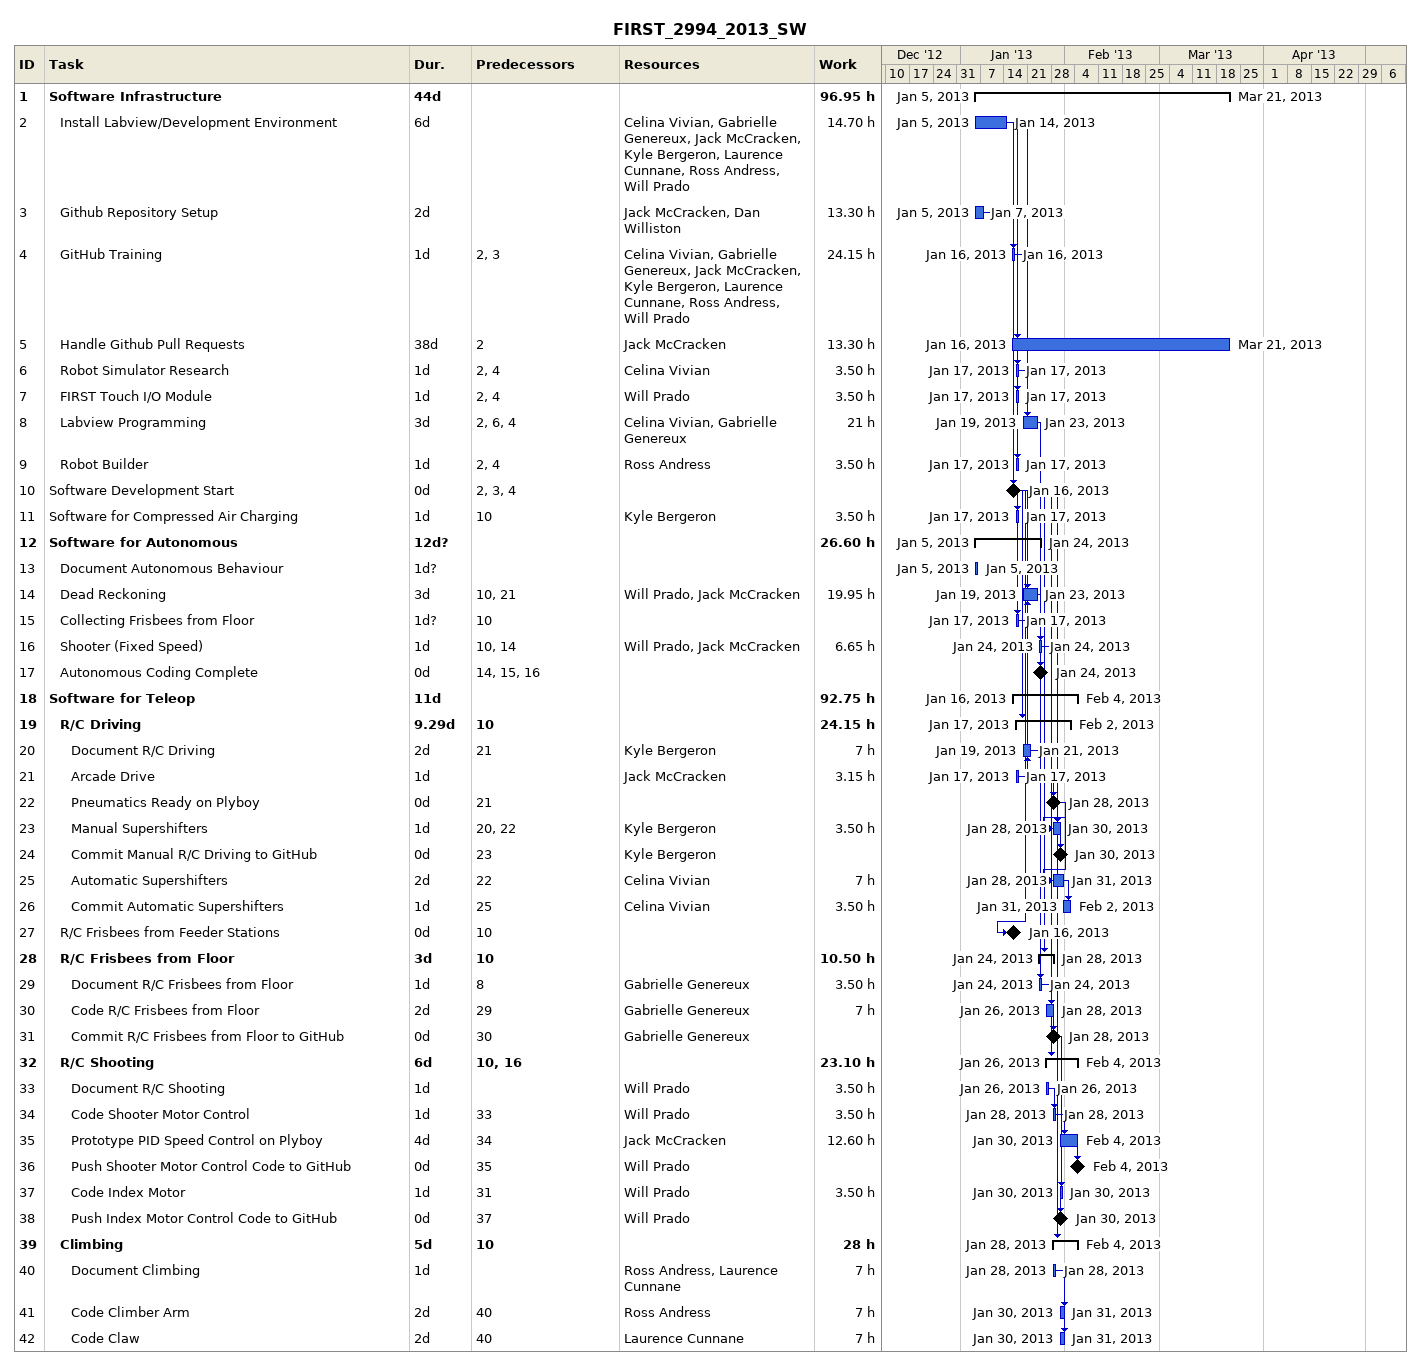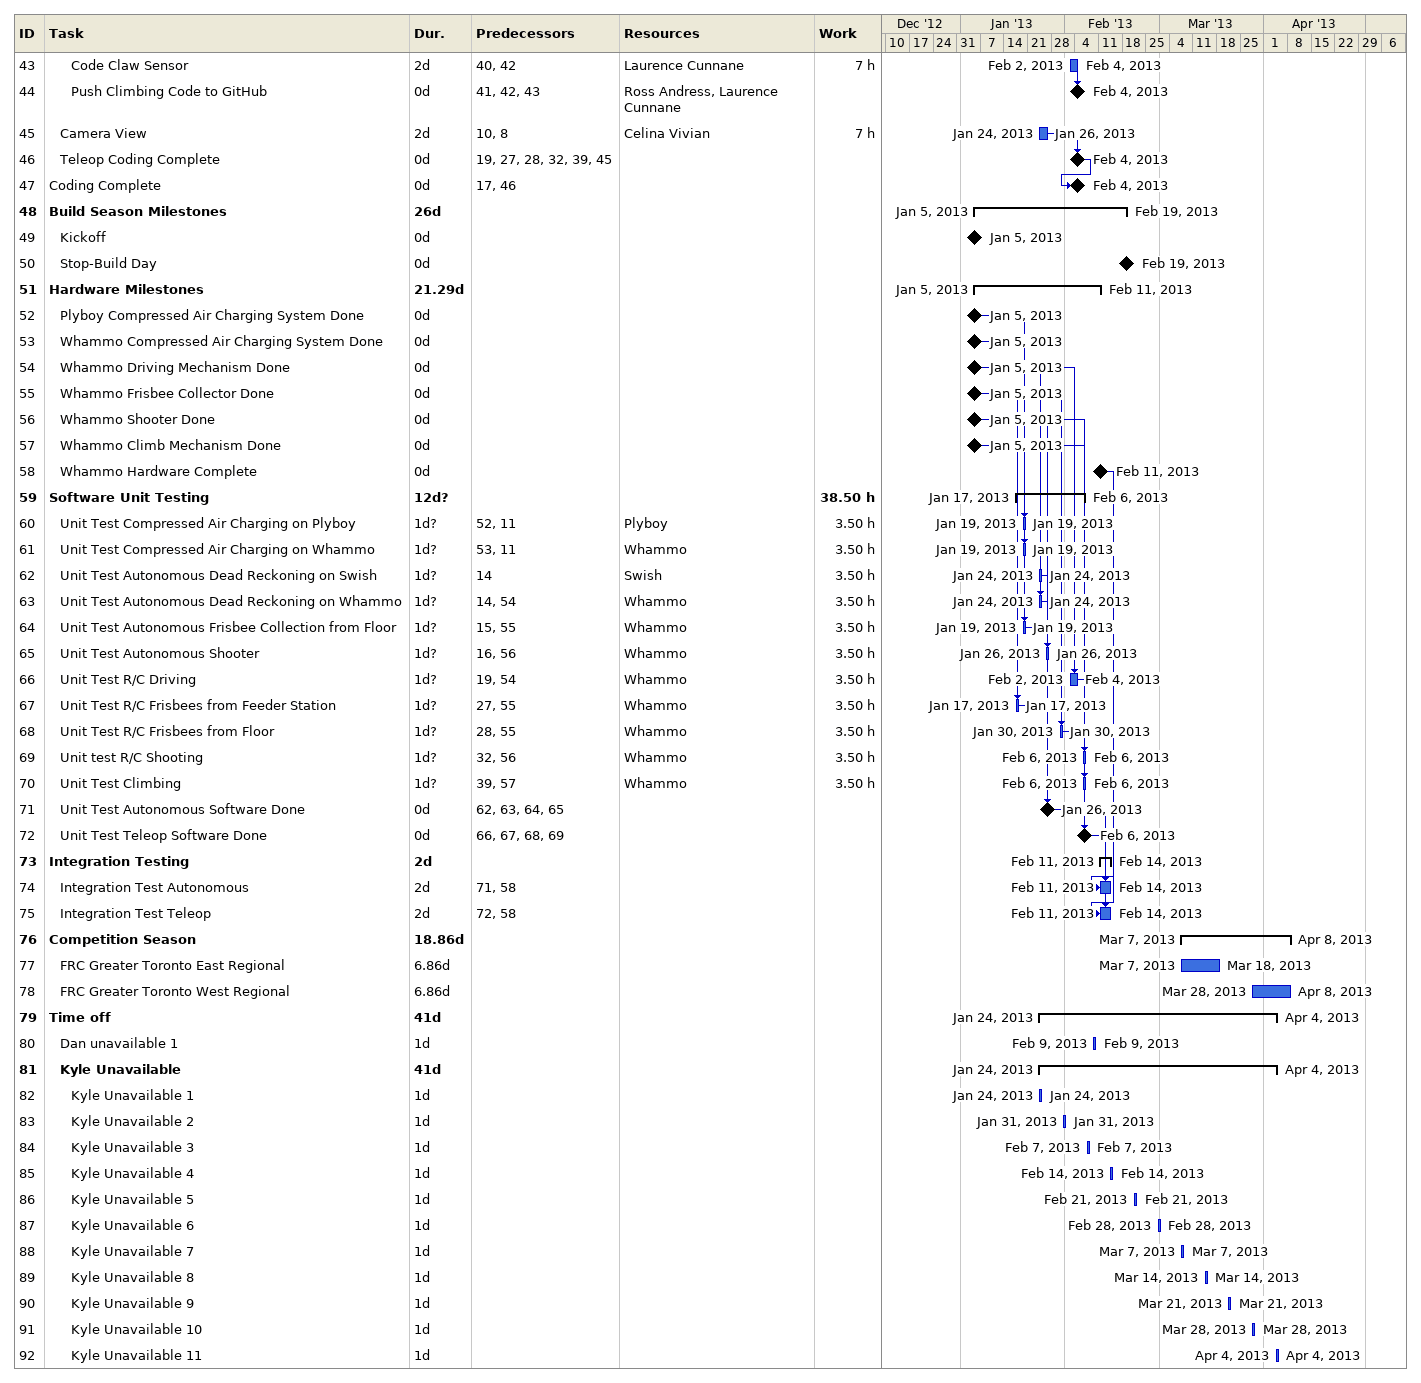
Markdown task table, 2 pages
FIRST_2994_2013_SW

| ID | Level | Task | Duration | Start | Finish | Predecessors | Resources | Work (h) |
|---|---|---|---|---|---|---|---|---|
| 1 | 1 | **Software Infrastructure** | 44d | 2013-01-05 | 2013-03-21 |  |  | 96.95 |
| 2 | 2 | Install Labview/Development Environment | 6d | 2013-01-05 | 2013-01-14 |  | Celina Vivian, Gabrielle Genereux, Jack McCracken, Kyle Bergeron, Laurence Cunnane, Ross Andress, Will Prado | 14.70 |
| 3 | 2 | Github Repository Setup | 2d | 2013-01-05 | 2013-01-07 |  | Jack McCracken, Dan Williston | 13.30 |
| 4 | 2 | GitHub Training | 1d | 2013-01-16 | 2013-01-16 | 2, 3 | Celina Vivian, Gabrielle Genereux, Jack McCracken, Kyle Bergeron, Laurence Cunnane, Ross Andress, Will Prado | 24.15 |
| 5 | 2 | Handle Github Pull Requests | 38d | 2013-01-16 | 2013-03-21 | 2 | Jack McCracken | 13.30 |
| 6 | 2 | Robot Simulator Research | 1d | 2013-01-17 | 2013-01-17 | 2, 4 | Celina Vivian | 3.50 |
| 7 | 2 | FIRST Touch I/O Module | 1d | 2013-01-17 | 2013-01-17 | 2, 4 | Will Prado | 3.50 |
| 8 | 2 | Labview Programming | 3d | 2013-01-19 | 2013-01-23 | 2, 6, 4 | Celina Vivian, Gabrielle Genereux | 21 |
| 9 | 2 | Robot Builder | 1d | 2013-01-17 | 2013-01-17 | 2, 4 | Ross Andress | 3.50 |
| 10 | 1 | Software Development Start | 0d | 2013-01-16 | 2013-01-16 | 2, 3, 4 |  |  |
| 11 | 1 | Software for Compressed Air Charging | 1d | 2013-01-17 | 2013-01-17 | 10 | Kyle Bergeron | 3.50 |
| 12 | 1 | **Software for Autonomous** | 12d? | 2013-01-05 | 2013-01-24 |  |  | 26.60 |
| 13 | 2 | Document Autonomous Behaviour | 1d? | 2013-01-05 | 2013-01-05 |  |  |  |
| 14 | 2 | Dead Reckoning | 3d | 2013-01-19 | 2013-01-23 | 10, 21 | Will Prado, Jack McCracken | 19.95 |
| 15 | 2 | Collecting Frisbees from Floor | 1d? | 2013-01-17 | 2013-01-17 | 10 |  |  |
| 16 | 2 | Shooter (Fixed Speed) | 1d | 2013-01-24 | 2013-01-24 | 10, 14 | Will Prado, Jack McCracken | 6.65 |
| 17 | 2 | Autonomous Coding Complete | 0d | 2013-01-24 | 2013-01-24 | 14, 15, 16 |  |  |
| 18 | 1 | **Software for Teleop** | 11d | 2013-01-16 | 2013-02-04 |  |  | 92.75 |
| 19 | 2 | **R/C Driving** | 9.29d | 2013-01-17 | 2013-02-02 | 10 |  | 24.15 |
| 20 | 3 | Document R/C Driving | 2d | 2013-01-19 | 2013-01-21 | 21 | Kyle Bergeron | 7 |
| 21 | 3 | Arcade Drive | 1d | 2013-01-17 | 2013-01-17 |  | Jack McCracken | 3.15 |
| 22 | 3 | Pneumatics Ready on Plyboy | 0d | 2013-01-28 | 2013-01-28 | 21 |  |  |
| 23 | 3 | Manual Supershifters | 1d | 2013-01-28 | 2013-01-30 | 20, 22 | Kyle Bergeron | 3.50 |
| 24 | 3 | Commit Manual R/C Driving to GitHub | 0d | 2013-01-30 | 2013-01-30 | 23 | Kyle Bergeron |  |
| 25 | 3 | Automatic Supershifters | 2d | 2013-01-28 | 2013-01-31 | 22 | Celina Vivian | 7 |
| 26 | 3 | Commit Automatic Supershifters | 1d | 2013-01-31 | 2013-02-02 | 25 | Celina Vivian | 3.50 |
| 27 | 2 | R/C Frisbees from Feeder Stations | 0d | 2013-01-16 | 2013-01-16 | 10 |  |  |
| 28 | 2 | **R/C Frisbees from Floor** | 3d | 2013-01-24 | 2013-01-28 | 10 |  | 10.50 |
| 29 | 3 | Document R/C Frisbees from Floor | 1d | 2013-01-24 | 2013-01-24 | 8 | Gabrielle Genereux | 3.50 |
| 30 | 3 | Code R/C Frisbees from Floor | 2d | 2013-01-26 | 2013-01-28 | 29 | Gabrielle Genereux | 7 |
| 31 | 3 | Commit R/C Frisbees from Floor to GitHub | 0d | 2013-01-28 | 2013-01-28 | 30 | Gabrielle Genereux |  |
| 32 | 2 | **R/C Shooting** | 6d | 2013-01-26 | 2013-02-04 | 10, 16 |  | 23.10 |
| 33 | 3 | Document R/C Shooting | 1d | 2013-01-26 | 2013-01-26 |  | Will Prado | 3.50 |
| 34 | 3 | Code Shooter Motor Control | 1d | 2013-01-28 | 2013-01-28 | 33 | Will Prado | 3.50 |
| 35 | 3 | Prototype PID Speed Control on Plyboy | 4d | 2013-01-30 | 2013-02-04 | 34 | Jack McCracken | 12.60 |
| 36 | 3 | Push Shooter Motor Control Code to GitHub | 0d | 2013-02-04 | 2013-02-04 | 35 | Will Prado |  |
| 37 | 3 | Code Index Motor | 1d | 2013-01-30 | 2013-01-30 | 31 | Will Prado | 3.50 |
| 38 | 3 | Push Index Motor Control Code to GitHub | 0d | 2013-01-30 | 2013-01-30 | 37 | Will Prado |  |
| 39 | 2 | **Climbing** | 5d | 2013-01-28 | 2013-02-04 | 10 |  | 28 |
| 40 | 3 | Document Climbing | 1d | 2013-01-28 | 2013-01-28 |  | Ross Andress, Laurence Cunnane | 7 |
| 41 | 3 | Code Climber Arm | 2d | 2013-01-30 | 2013-01-31 | 40 | Ross Andress | 7 |
| 42 | 3 | Code Claw | 2d | 2013-01-30 | 2013-01-31 | 40 | Laurence Cunnane | 7 |
| 43 | 3 | Code Claw Sensor | 2d | 2013-02-02 | 2013-02-04 | 40, 42 | Laurence Cunnane | 7 |
| 44 | 3 | Push Climbing Code to GitHub | 0d | 2013-02-04 | 2013-02-04 | 41, 42, 43 | Ross Andress, Laurence Cunnane |  |
| 45 | 2 | Camera View | 2d | 2013-01-24 | 2013-01-26 | 10, 8 | Celina Vivian | 7 |
| 46 | 2 | Teleop Coding Complete | 0d | 2013-02-04 | 2013-02-04 | 19, 27, 28, 32, 39, 45 |  |  |
| 47 | 1 | Coding Complete | 0d | 2013-02-04 | 2013-02-04 | 17, 46 |  |  |
| 48 | 1 | **Build Season Milestones** | 26d | 2013-01-05 | 2013-02-19 |  |  |  |
| 49 | 2 | Kickoff | 0d | 2013-01-05 | 2013-01-05 |  |  |  |
| 50 | 2 | Stop-Build Day | 0d | 2013-02-19 | 2013-02-19 |  |  |  |
| 51 | 1 | **Hardware Milestones** | 21.29d | 2013-01-05 | 2013-02-11 |  |  |  |
| 52 | 2 | Plyboy Compressed Air Charging System Done | 0d | 2013-01-05 | 2013-01-05 |  |  |  |
| 53 | 2 | Whammo Compressed Air Charging System Done | 0d | 2013-01-05 | 2013-01-05 |  |  |  |
| 54 | 2 | Whammo Driving Mechanism Done | 0d | 2013-01-05 | 2013-01-05 |  |  |  |
| 55 | 2 | Whammo Frisbee Collector Done | 0d | 2013-01-05 | 2013-01-05 |  |  |  |
| 56 | 2 | Whammo Shooter Done | 0d | 2013-01-05 | 2013-01-05 |  |  |  |
| 57 | 2 | Whammo Climb Mechanism Done | 0d | 2013-01-05 | 2013-01-05 |  |  |  |
| 58 | 2 | Whammo Hardware Complete | 0d | 2013-02-11 | 2013-02-11 |  |  |  |
| 59 | 1 | **Software Unit Testing** | 12d? | 2013-01-17 | 2013-02-06 |  |  | 38.50 |
| 60 | 2 | Unit Test Compressed Air Charging on Plyboy | 1d? | 2013-01-19 | 2013-01-19 | 52, 11 | Plyboy | 3.50 |
| 61 | 2 | Unit Test Compressed Air Charging on Whammo | 1d? | 2013-01-19 | 2013-01-19 | 53, 11 | Whammo | 3.50 |
| 62 | 2 | Unit Test Autonomous Dead Reckoning on Swish | 1d? | 2013-01-24 | 2013-01-24 | 14 | Swish | 3.50 |
| 63 | 2 | Unit Test Autonomous Dead Reckoning on Whammo | 1d? | 2013-01-24 | 2013-01-24 | 14, 54 | Whammo | 3.50 |
| 64 | 2 | Unit Test Autonomous Frisbee Collection from Floor | 1d? | 2013-01-19 | 2013-01-19 | 15, 55 | Whammo | 3.50 |
| 65 | 2 | Unit Test Autonomous Shooter | 1d? | 2013-01-26 | 2013-01-26 | 16, 56 | Whammo | 3.50 |
| 66 | 2 | Unit Test R/C Driving | 1d? | 2013-02-02 | 2013-02-04 | 19, 54 | Whammo | 3.50 |
| 67 | 2 | Unit Test R/C Frisbees from Feeder Station | 1d? | 2013-01-17 | 2013-01-17 | 27, 55 | Whammo | 3.50 |
| 68 | 2 | Unit Test R/C Frisbees from Floor | 1d? | 2013-01-30 | 2013-01-30 | 28, 55 | Whammo | 3.50 |
| 69 | 2 | Unit test R/C Shooting | 1d? | 2013-02-06 | 2013-02-06 | 32, 56 | Whammo | 3.50 |
| 70 | 2 | Unit Test Climbing | 1d? | 2013-02-06 | 2013-02-06 | 39, 57 | Whammo | 3.50 |
| 71 | 2 | Unit Test Autonomous Software Done | 0d | 2013-01-26 | 2013-01-26 | 62, 63, 64, 65 |  |  |
| 72 | 2 | Unit Test Teleop Software Done | 0d | 2013-02-06 | 2013-02-06 | 66, 67, 68, 69 |  |  |
| 73 | 1 | **Integration Testing** | 2d | 2013-02-11 | 2013-02-14 |  |  |  |
| 74 | 2 | Integration Test Autonomous | 2d | 2013-02-11 | 2013-02-14 | 71, 58 |  |  |
| 75 | 2 | Integration Test Teleop | 2d | 2013-02-11 | 2013-02-14 | 72, 58 |  |  |
| 76 | 1 | **Competition Season** | 18.86d | 2013-03-07 | 2013-04-08 |  |  |  |
| 77 | 2 | FRC Greater Toronto East Regional | 6.86d | 2013-03-07 | 2013-03-18 |  |  |  |
| 78 | 2 | FRC Greater Toronto West Regional | 6.86d | 2013-03-28 | 2013-04-08 |  |  |  |
| 79 | 1 | **Time off** | 41d | 2013-01-24 | 2013-04-04 |  |  |  |
| 80 | 2 | Dan unavailable 1 | 1d | 2013-02-09 | 2013-02-09 |  |  |  |
| 81 | 2 | **Kyle Unavailable** | 41d | 2013-01-24 | 2013-04-04 |  |  |  |
| 82 | 3 | Kyle Unavailable 1 | 1d | 2013-01-24 | 2013-01-24 |  |  |  |
| 83 | 3 | Kyle Unavailable 2 | 1d | 2013-01-31 | 2013-01-31 |  |  |  |
| 84 | 3 | Kyle Unavailable 3 | 1d | 2013-02-07 | 2013-02-07 |  |  |  |
| 85 | 3 | Kyle Unavailable 4 | 1d | 2013-02-14 | 2013-02-14 |  |  |  |
| 86 | 3 | Kyle Unavailable 5 | 1d | 2013-02-21 | 2013-02-21 |  |  |  |
| 87 | 3 | Kyle Unavailable 6 | 1d | 2013-02-28 | 2013-02-28 |  |  |  |
| 88 | 3 | Kyle Unavailable 7 | 1d | 2013-03-07 | 2013-03-07 |  |  |  |
| 89 | 3 | Kyle Unavailable 8 | 1d | 2013-03-14 | 2013-03-14 |  |  |  |
| 90 | 3 | Kyle Unavailable 9 | 1d | 2013-03-21 | 2013-03-21 |  |  |  |
| 91 | 3 | Kyle Unavailable 10 | 1d | 2013-03-28 | 2013-03-28 |  |  |  |
| 92 | 3 | Kyle Unavailable 11 | 1d | 2013-04-04 | 2013-04-04 |  |  |  |
